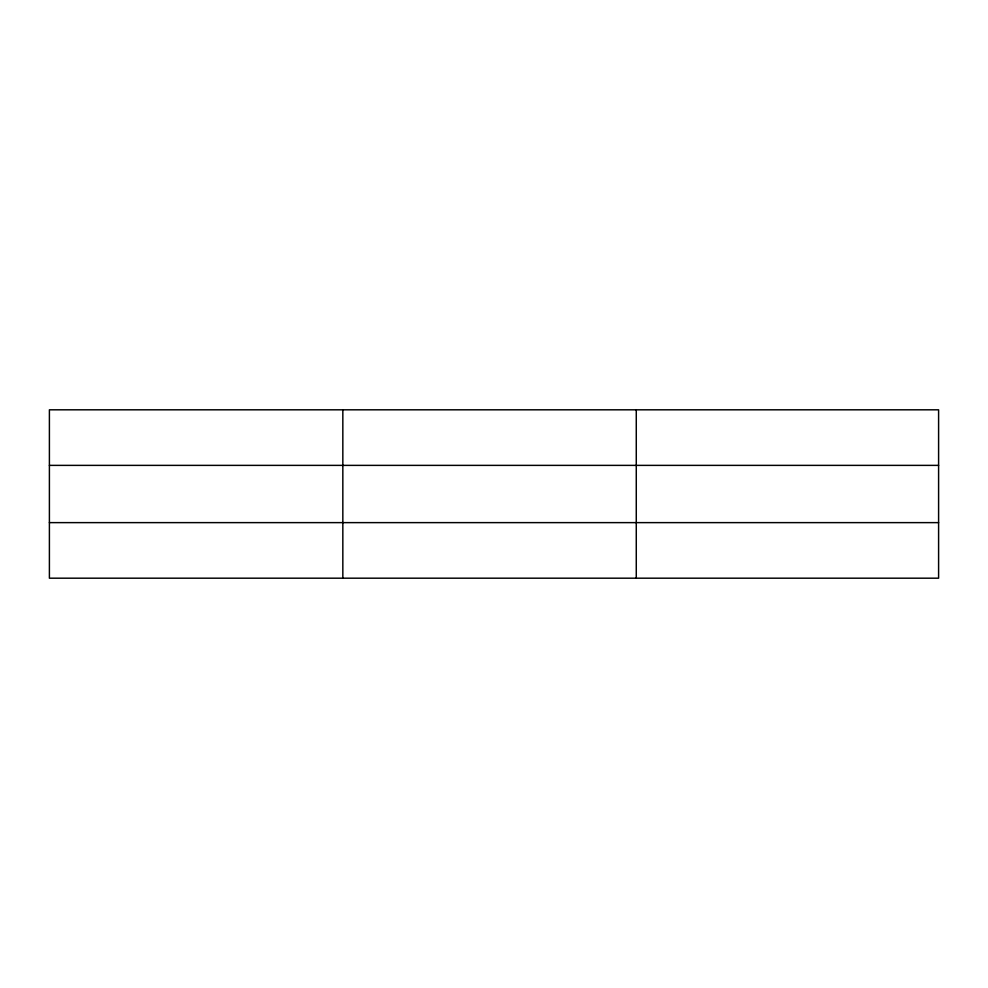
<?xml version="1.0" encoding="UTF-8"?>
<svg xmlns="http://www.w3.org/2000/svg" width="988" height="988" viewBox="0 0 988 988"><rect width="100%" height="100%" fill="white"/><g stroke="black" fill="none" stroke-linecap="round" stroke-linejoin="round"><path stroke-width="1.48" d="M342.836 409.81L342.836 578.19M636.272 409.81L636.272 578.19M938.6 522.627L938.6 578.19L49.4 578.19L49.4 409.81L938.6 409.81L938.6 522.627L49.4 522.627M49.4 465.373L938.6 465.373"/></g></svg>
